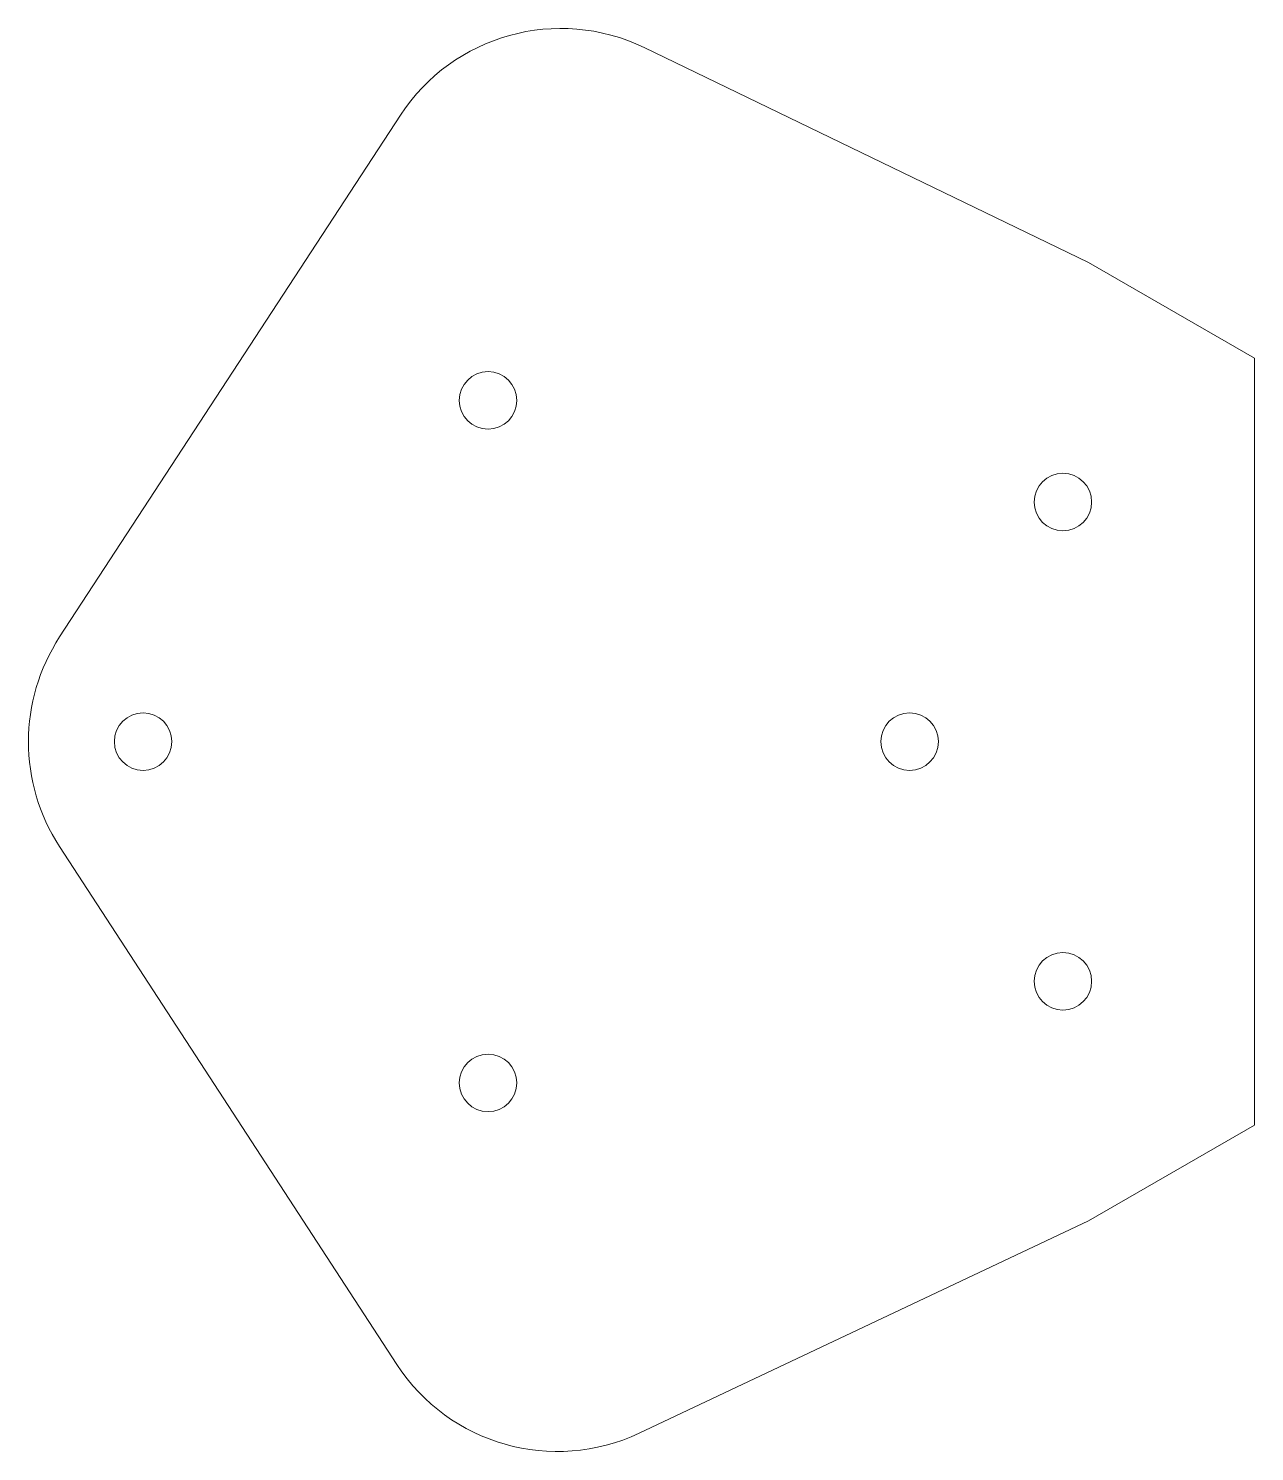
# Model space of a CAD drawing. Header units: millimetres. Extents: x 122 to 186, y -37.3 to 37.
import ezdxf

# ---------------------------------------------------------------- set-up
doc = ezdxf.new("R2010")
doc.units = ezdxf.units.MM

msp = doc.modelspace()

# ---------------------------------------------------------------- linework, layer by layer
at = {"color": 7, "linetype": 'Continuous', "lineweight": 15}
for p, q in [((177.34, 24.75), (154.147, 35.957)), ((141.424, 32.423), (123.645, 5.211)), ((186, 19.75), (177.34, 24.75)), ((186, -20.25), (186, 19.75)), ((123.637, -5.716), (141.239, -32.74)), ((177.34, -25.25), (186, -20.25)), ((153.888, -36.325), (177.34, -25.25))]:
    msp.add_line(p, q, dxfattribs=at)
for centre in [(146, 17.55), (176, 12.25), (128, -0.25), (168, -0.25), (176, -12.75), (146, -18.05)]:
    msp.add_circle(centre, 1.5, dxfattribs=at)
for centre, start, end in [((149.796, 26.954), 64.20919, 146.84068), ((132.016, -0.258), 146.84068, 213.07796), ((149.618, -27.282), 213.07796, 295.27873)]:
    msp.add_arc(centre, 10, start, end, dxfattribs=at)

doc.saveas('drawing.dxf')
